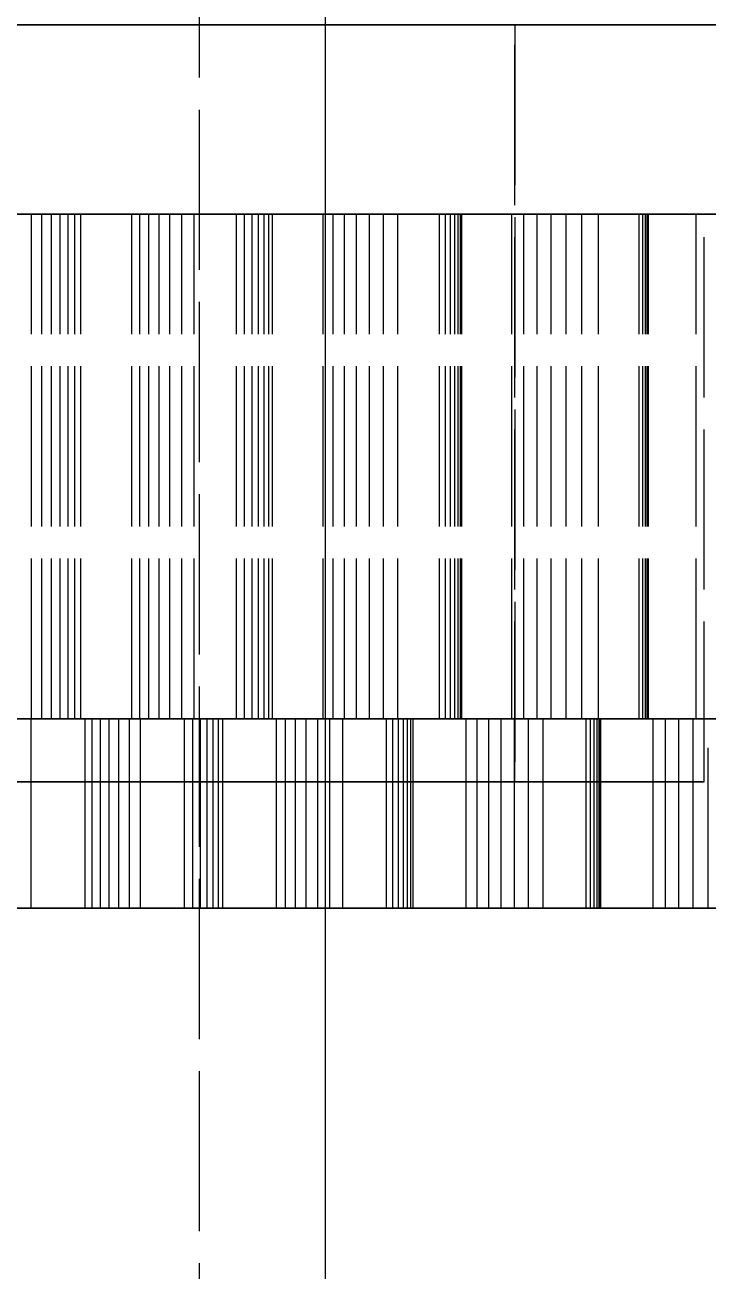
# Model space of a CAD drawing. Header units: millimetres. Extents: x -13 to 234, y -140 to 87.
# Drawn here: x 25.37 to 30.78, y 64.63 to 74.51 of the extents above; entities that cross this region are included whole.
import ezdxf

# ---------------------------------------------------------------- set-up
doc = ezdxf.new("R2010")
doc.units = ezdxf.units.MM
doc.linetypes.add('DASHED', pattern=[1.524, 1.27, -0.254])
doc.layers.add('HIDDEN', color=8, linetype='DASHED')
doc.layers.add('VISIBLE', color=7, linetype='CONTINUOUS')

msp = doc.modelspace()

# ---------------------------------------------------------------- linework, layer by layer
at = {"layer": 'HIDDEN'}
for points in [[(26.75, 23.8), (26.75, 80.51)], [(19.48214, 74.51), (20.08929, 74.51), (20.69643, 74.51), (21.30357, 74.51), (21.91071, 74.51), (22.51786, 74.51), (23.125, 74.51), (23.73214, 74.51), (24.33929, 74.51), (24.94643, 74.51), (25.55357, 74.51), (26.16071, 74.51), (26.76786, 74.51), (27.375, 74.51), (27.98214, 74.51), (28.58929, 74.51), (29.19643, 74.51), (29.80357, 74.51), (30.41071, 74.51), (31.01786, 74.51)], [(27.75, 74.51), (27.67063, 74.51), (27.59127, 74.51), (27.5119, 74.51), (27.43254, 74.51), (27.35317, 74.51), (27.27381, 74.51), (27.19444, 74.51), (27.11508, 74.51), (27.03571, 74.51), (26.95635, 74.51), (26.87698, 74.51), (26.79762, 74.51), (26.71825, 74.51), (26.63889, 74.51), (26.55952, 74.51), (26.48016, 74.51), (26.40079, 74.51), (26.32143, 74.51), (26.24206, 74.51), (26.1627, 74.51), (26.08333, 74.51), (26.00397, 74.51), (25.9246, 74.51), (25.84524, 74.51), (25.76587, 74.51), (25.68651, 74.51), (25.60714, 74.51), (25.52778, 74.51), (25.44841, 74.51), (25.36905, 74.51), (25.28968, 74.51)], [(25.28968, 74.51), (25.36905, 74.51), (25.44841, 74.51), (25.52778, 74.51), (25.60714, 74.51), (25.68651, 74.51), (25.76587, 74.51), (25.84524, 74.51), (25.9246, 74.51), (26.00397, 74.51), (26.08333, 74.51), (26.1627, 74.51), (26.24206, 74.51), (26.32143, 74.51), (26.40079, 74.51), (26.48016, 74.51), (26.55952, 74.51), (26.63889, 74.51), (26.71825, 74.51), (26.79762, 74.51), (26.87698, 74.51), (26.95635, 74.51), (27.03571, 74.51), (27.11508, 74.51), (27.19444, 74.51), (27.27381, 74.51), (27.35317, 74.51), (27.43254, 74.51), (27.5119, 74.51), (27.59127, 74.51), (27.67063, 74.51), (27.75, 74.51)], [(29.25, 74.51), (29.12302, 74.51), (28.99603, 74.51), (28.86905, 74.51), (28.74206, 74.51), (28.61508, 74.51), (28.4881, 74.51), (28.36111, 74.51), (28.23413, 74.51), (28.10714, 74.51), (27.98016, 74.51), (27.85317, 74.51), (27.72619, 74.51), (27.59921, 74.51), (27.47222, 74.51), (27.34524, 74.51), (27.21825, 74.51), (27.09127, 74.51), (26.96429, 74.51), (26.8373, 74.51), (26.71032, 74.51), (26.58333, 74.51), (26.45635, 74.51), (26.32937, 74.51), (26.20238, 74.51), (26.0754, 74.51), (25.94841, 74.51), (25.82143, 74.51), (25.69444, 74.51), (25.56746, 74.51), (25.44048, 74.51), (25.31349, 74.51)], [(25.31349, 74.51), (25.44048, 74.51), (25.56746, 74.51), (25.69444, 74.51), (25.82143, 74.51), (25.94841, 74.51), (26.0754, 74.51), (26.20238, 74.51), (26.32937, 74.51), (26.45635, 74.51), (26.58333, 74.51), (26.71032, 74.51), (26.8373, 74.51), (26.96429, 74.51), (27.09127, 74.51), (27.21825, 74.51), (27.34524, 74.51), (27.47222, 74.51), (27.59921, 74.51), (27.72619, 74.51), (27.85317, 74.51), (27.98016, 74.51), (28.10714, 74.51), (28.23413, 74.51), (28.36111, 74.51), (28.4881, 74.51), (28.61508, 74.51), (28.74206, 74.51), (28.86905, 74.51), (28.99603, 74.51), (29.12302, 74.51), (29.25, 74.51)], [(29.25, 74.51), (29.12302, 74.51), (28.99603, 74.51), (28.86905, 74.51), (28.74206, 74.51), (28.61508, 74.51), (28.4881, 74.51), (28.36111, 74.51), (28.23413, 74.51), (28.10714, 74.51), (27.98016, 74.51), (27.85317, 74.51), (27.72619, 74.51), (27.59921, 74.51), (27.47222, 74.51), (27.34524, 74.51), (27.21825, 74.51), (27.09127, 74.51), (26.96429, 74.51), (26.8373, 74.51), (26.71032, 74.51), (26.58333, 74.51), (26.45635, 74.51), (26.32937, 74.51), (26.20238, 74.51), (26.0754, 74.51), (25.94841, 74.51), (25.82143, 74.51), (25.69444, 74.51), (25.56746, 74.51), (25.44048, 74.51), (25.31349, 74.51)], [(25.31349, 74.51), (25.44048, 74.51), (25.56746, 74.51), (25.69444, 74.51), (25.82143, 74.51), (25.94841, 74.51), (26.0754, 74.51), (26.20238, 74.51), (26.32937, 74.51), (26.45635, 74.51), (26.58333, 74.51), (26.71032, 74.51), (26.8373, 74.51), (26.96429, 74.51), (27.09127, 74.51), (27.21825, 74.51), (27.34524, 74.51), (27.47222, 74.51), (27.59921, 74.51), (27.72619, 74.51), (27.85317, 74.51), (27.98016, 74.51), (28.10714, 74.51), (28.23413, 74.51), (28.36111, 74.51), (28.4881, 74.51), (28.61508, 74.51), (28.74206, 74.51), (28.86905, 74.51), (28.99603, 74.51), (29.12302, 74.51), (29.25, 74.51)], [(27.75, 67.51), (27.75, 74.51)], [(27.75, 68.51), (27.75, 74.51)], [(29.25, 74.51), (29.25, 68.51)], [(29.25, 68.51), (29.25, 74.51)], [(19.48214, 73.01), (20.08929, 73.01), (20.69643, 73.01), (21.30357, 73.01), (21.91071, 73.01), (22.51786, 73.01), (23.125, 73.01), (23.73214, 73.01), (24.33929, 73.01), (24.94643, 73.01), (25.55357, 73.01), (26.16071, 73.01), (26.76786, 73.01), (27.375, 73.01), (27.98214, 73.01), (28.58929, 73.01), (29.19643, 73.01), (29.80357, 73.01), (30.41071, 73.01), (31.01786, 73.01)], [(19.48214, 73.01), (20.08929, 73.01), (20.69643, 73.01), (21.30357, 73.01), (21.91071, 73.01), (22.51786, 73.01), (23.125, 73.01), (23.73214, 73.01), (24.33929, 73.01), (24.94643, 73.01), (25.55357, 73.01), (26.16071, 73.01), (26.76786, 73.01), (27.375, 73.01), (27.98214, 73.01), (28.58929, 73.01), (29.19643, 73.01), (29.80357, 73.01), (30.41071, 73.01), (31.01786, 73.01)], [(25.41799, 73.01), (25.08201, 73.01)], [(25.08201, 73.01), (25.41799, 73.01)], [(30.75, 73.01), (30.5754, 73.01), (30.40079, 73.01), (30.22619, 73.01), (30.05159, 73.01), (29.87698, 73.01), (29.70238, 73.01), (29.52778, 73.01), (29.35317, 73.01), (29.17857, 73.01), (29.00397, 73.01), (28.82937, 73.01), (28.65476, 73.01), (28.48016, 73.01), (28.30556, 73.01), (28.13095, 73.01), (27.95635, 73.01), (27.78175, 73.01), (27.60714, 73.01), (27.43254, 73.01), (27.25794, 73.01), (27.08333, 73.01), (26.90873, 73.01), (26.73413, 73.01), (26.55952, 73.01), (26.38492, 73.01), (26.21032, 73.01), (26.03571, 73.01), (25.86111, 73.01), (25.68651, 73.01), (25.5119, 73.01), (25.3373, 73.01)], [(25.3373, 73.01), (25.5119, 73.01), (25.68651, 73.01), (25.86111, 73.01), (26.03571, 73.01), (26.21032, 73.01), (26.38492, 73.01), (26.55952, 73.01), (26.73413, 73.01), (26.90873, 73.01), (27.08333, 73.01), (27.25794, 73.01), (27.43254, 73.01), (27.60714, 73.01), (27.78175, 73.01), (27.95635, 73.01), (28.13095, 73.01), (28.30556, 73.01), (28.48016, 73.01), (28.65476, 73.01), (28.82937, 73.01), (29.00397, 73.01), (29.17857, 73.01), (29.35317, 73.01), (29.52778, 73.01), (29.70238, 73.01), (29.87698, 73.01), (30.05159, 73.01), (30.22619, 73.01), (30.40079, 73.01), (30.5754, 73.01), (30.75, 73.01)], [(25.50049, 73.01), (25.41799, 73.01)], [(25.41799, 73.01), (25.50049, 73.01)], [(25.41799, 69.01), (25.41799, 73.01)], [(25.41799, 69.01), (25.41799, 73.01)], [(25.57661, 73.01), (25.50049, 73.01)], [(25.50049, 73.01), (25.57661, 73.01)], [(25.50049, 69.01), (25.50049, 73.01)], [(25.50049, 69.01), (25.50049, 73.01)], [(25.64605, 73.01), (25.57661, 73.01)], [(25.57661, 73.01), (25.64605, 73.01)], [(25.57661, 69.01), (25.57661, 73.01)], [(25.57661, 69.01), (25.57661, 73.01)], [(25.70845, 73.01), (25.64605, 73.01)], [(25.64605, 73.01), (25.70845, 73.01)], [(25.64605, 69.01), (25.64605, 73.01)], [(25.64605, 69.01), (25.64605, 73.01)], [(25.76328, 73.01), (25.70845, 73.01)], [(25.70845, 73.01), (25.76328, 73.01)], [(25.70845, 69.01), (25.70845, 73.01)], [(25.70845, 69.01), (25.70845, 73.01)], [(25.80983, 73.01), (25.76328, 73.01)], [(25.76328, 73.01), (25.80983, 73.01)], [(25.76328, 69.01), (25.76328, 73.01)], [(25.76328, 69.01), (25.76328, 73.01)], [(26.21411, 73.01), (25.80983, 73.01)], [(25.80983, 73.01), (26.21411, 73.01)], [(25.80983, 69.01), (25.80983, 73.01)], [(25.80983, 69.01), (25.80983, 73.01)], [(26.27791, 73.01), (26.21411, 73.01)], [(26.21411, 73.01), (26.27791, 73.01)], [(26.21411, 69.01), (26.21411, 73.01)], [(26.21411, 69.01), (26.21411, 73.01)], [(26.34996, 73.01), (26.27791, 73.01)], [(26.27791, 73.01), (26.34996, 73.01)], [(26.27791, 69.01), (26.27791, 73.01)], [(26.27791, 69.01), (26.27791, 73.01)], [(26.42954, 73.01), (26.34996, 73.01)], [(26.34996, 73.01), (26.42954, 73.01)], [(26.34996, 69.01), (26.34996, 73.01)], [(26.34996, 69.01), (26.34996, 73.01)], [(26.51613, 73.01), (26.42954, 73.01)], [(26.42954, 73.01), (26.51613, 73.01)], [(26.42954, 69.01), (26.42954, 73.01)], [(26.42954, 69.01), (26.42954, 73.01)], [(26.60934, 73.01), (26.51613, 73.01)], [(26.51613, 73.01), (26.60934, 73.01)], [(26.51613, 69.01), (26.51613, 73.01)], [(26.51613, 69.01), (26.51613, 73.01)], [(26.70888, 73.01), (26.60934, 73.01)], [(26.60934, 73.01), (26.70888, 73.01)], [(26.60934, 69.01), (26.60934, 73.01)], [(26.60934, 69.01), (26.60934, 73.01)], [(27.04343, 73.01), (26.70888, 73.01)], [(26.70888, 73.01), (27.04343, 73.01)], [(26.70888, 69.01), (26.70888, 73.01)], [(26.70888, 69.01), (26.70888, 73.01)], [(27.10819, 73.01), (27.04343, 73.01)], [(27.04343, 73.01), (27.10819, 73.01)], [(27.04343, 69.01), (27.04343, 73.01)], [(27.04343, 69.01), (27.04343, 73.01)], [(27.16656, 73.01), (27.10819, 73.01)], [(27.10819, 73.01), (27.16656, 73.01)], [(27.10819, 69.01), (27.10819, 73.01)], [(27.10819, 69.01), (27.10819, 73.01)], [(27.21827, 73.01), (27.16656, 73.01)], [(27.16656, 73.01), (27.21827, 73.01)], [(27.16656, 69.01), (27.16656, 73.01)], [(27.16656, 69.01), (27.16656, 73.01)], [(27.26294, 73.01), (27.21827, 73.01)], [(27.21827, 73.01), (27.26294, 73.01)], [(27.21827, 69.01), (27.21827, 73.01)], [(27.21827, 69.01), (27.21827, 73.01)], [(27.30009, 73.01), (27.26294, 73.01)], [(27.26294, 73.01), (27.30009, 73.01)], [(27.26294, 69.01), (27.26294, 73.01)], [(27.26294, 69.01), (27.26294, 73.01)], [(27.32899, 73.01), (27.30009, 73.01)], [(27.30009, 73.01), (27.32899, 73.01)], [(27.30009, 69.01), (27.30009, 73.01)], [(27.30009, 69.01), (27.30009, 73.01)], [(27.72982, 73.01), (27.32899, 73.01)], [(27.32899, 73.01), (27.72982, 73.01)], [(27.32899, 69.01), (27.32899, 73.01)], [(27.32899, 69.01), (27.32899, 73.01)], [(27.81033, 73.01), (27.72982, 73.01)], [(27.72982, 73.01), (27.81033, 73.01)], [(27.72982, 69.01), (27.72982, 73.01)], [(27.72982, 69.01), (27.72982, 73.01)], [(27.89899, 73.01), (27.81033, 73.01)], [(27.81033, 73.01), (27.89899, 73.01)], [(27.81033, 69.01), (27.81033, 73.01)], [(27.81033, 69.01), (27.81033, 73.01)], [(27.99507, 73.01), (27.89899, 73.01)], [(27.89899, 73.01), (27.99507, 73.01)], [(27.89899, 69.01), (27.89899, 73.01)], [(27.89899, 69.01), (27.89899, 73.01)], [(28.09806, 73.01), (27.99507, 73.01)], [(27.99507, 73.01), (28.09806, 73.01)], [(27.99507, 69.01), (27.99507, 73.01)], [(27.99507, 69.01), (27.99507, 73.01)], [(28.20757, 73.01), (28.09806, 73.01)], [(28.09806, 73.01), (28.20757, 73.01)], [(28.09806, 69.01), (28.09806, 73.01)], [(28.09806, 69.01), (28.09806, 73.01)], [(28.32331, 73.01), (28.20757, 73.01)], [(28.20757, 73.01), (28.32331, 73.01)], [(28.20757, 69.01), (28.20757, 73.01)], [(28.20757, 69.01), (28.20757, 73.01)], [(28.65357, 73.01), (28.32331, 73.01)], [(28.32331, 73.01), (28.65357, 73.01)], [(28.32331, 69.01), (28.32331, 73.01)], [(28.32331, 69.01), (28.32331, 73.01)], [(28.70003, 73.01), (28.65357, 73.01)], [(28.65357, 73.01), (28.70003, 73.01)], [(28.65357, 69.01), (28.65357, 73.01)], [(28.65357, 69.01), (28.65357, 73.01)], [(28.74016, 73.01), (28.70003, 73.01)], [(28.70003, 73.01), (28.74016, 73.01)], [(28.70003, 69.01), (28.70003, 73.01)], [(28.70003, 69.01), (28.70003, 73.01)], [(28.77369, 73.01), (28.74016, 73.01)], [(28.74016, 73.01), (28.77369, 73.01)], [(28.74016, 69.01), (28.74016, 73.01)], [(28.74016, 69.01), (28.74016, 73.01)], [(28.80027, 73.01), (28.77369, 73.01)], [(28.77369, 73.01), (28.80027, 73.01)], [(28.77369, 69.01), (28.77369, 73.01)], [(28.77369, 69.01), (28.77369, 73.01)], [(28.81941, 73.01), (28.80027, 73.01)], [(28.80027, 73.01), (28.81941, 73.01)], [(28.80027, 69.01), (28.80027, 73.01)], [(28.80027, 69.01), (28.80027, 73.01)], [(28.83042, 73.01), (28.81941, 73.01)], [(28.81941, 73.01), (28.83042, 73.01)], [(28.81941, 69.01), (28.81941, 73.01)], [(28.81941, 69.01), (28.81941, 73.01)], [(29.22438, 73.01), (28.83042, 73.01)], [(28.83042, 73.01), (29.22438, 73.01)], [(28.83042, 69.01), (28.83042, 73.01)], [(28.83042, 69.01), (28.83042, 73.01)], [(29.32091, 73.01), (29.22438, 73.01)], [(29.22438, 73.01), (29.32091, 73.01)], [(29.22438, 69.01), (29.22438, 73.01)], [(29.22438, 69.01), (29.22438, 73.01)], [(29.42541, 73.01), (29.32091, 73.01)], [(29.32091, 73.01), (29.42541, 73.01)], [(29.32091, 69.01), (29.32091, 73.01)], [(29.32091, 69.01), (29.32091, 73.01)], [(29.53718, 73.01), (29.42541, 73.01)], [(29.42541, 73.01), (29.53718, 73.01)], [(29.42541, 69.01), (29.42541, 73.01)], [(29.42541, 69.01), (29.42541, 73.01)], [(29.6557, 73.01), (29.53718, 73.01)], [(29.53718, 73.01), (29.6557, 73.01)], [(29.53718, 69.01), (29.53718, 73.01)], [(29.53718, 69.01), (29.53718, 73.01)], [(29.78058, 73.01), (29.6557, 73.01)], [(29.6557, 73.01), (29.78058, 73.01)], [(29.6557, 69.01), (29.6557, 73.01)], [(29.6557, 69.01), (29.6557, 73.01)], [(29.91151, 73.01), (29.78058, 73.01)], [(29.78058, 73.01), (29.91151, 73.01)], [(29.78058, 69.01), (29.78058, 73.01)], [(29.78058, 69.01), (29.78058, 73.01)], [(30.23467, 73.01), (29.91151, 73.01)], [(29.91151, 73.01), (30.23467, 73.01)], [(29.91151, 69.01), (29.91151, 73.01)], [(29.91151, 69.01), (29.91151, 73.01)], [(30.26244, 73.01), (30.23467, 73.01)], [(30.23467, 73.01), (30.26244, 73.01)], [(30.23467, 69.01), (30.23467, 73.01)], [(30.23467, 69.01), (30.23467, 73.01)], [(30.28398, 73.01), (30.26244, 73.01)], [(30.26244, 73.01), (30.28398, 73.01)], [(30.26244, 69.01), (30.26244, 73.01)], [(30.26244, 69.01), (30.26244, 73.01)], [(30.29905, 73.01), (30.28398, 73.01)], [(30.28398, 73.01), (30.29905, 73.01)], [(30.28398, 69.01), (30.28398, 73.01)], [(30.28398, 69.01), (30.28398, 73.01)], [(30.3073, 73.01), (30.29905, 73.01)], [(30.29905, 73.01), (30.3073, 73.01)], [(30.29905, 69.01), (30.29905, 73.01)], [(30.29905, 69.01), (30.29905, 73.01)], [(30.68503, 73.01), (30.3013, 73.01)], [(30.3013, 73.01), (30.30827, 73.01)], [(30.30827, 73.01), (30.3013, 73.01)], [(30.3013, 73.01), (30.68503, 73.01)], [(30.3013, 69.01), (30.3013, 73.01)], [(30.3013, 69.01), (30.3013, 73.01)], [(30.30827, 73.01), (30.3073, 73.01)], [(30.3073, 73.01), (30.30827, 73.01)], [(30.3073, 69.01), (30.3073, 73.01)], [(30.3073, 69.01), (30.3073, 73.01)], [(30.30827, 69.01), (30.30827, 73.01)], [(30.30827, 69.01), (30.30827, 73.01)], [(30.79675, 73.01), (30.68503, 73.01)], [(30.68503, 73.01), (30.79675, 73.01)], [(30.68503, 69.01), (30.68503, 73.01)], [(30.68503, 69.01), (30.68503, 73.01)], [(30.75, 68.51), (30.75, 73.01)], [(31.125, 69.01), (30.56548, 69.01), (30.00595, 69.01), (29.44643, 69.01), (28.8869, 69.01), (28.32738, 69.01), (27.76786, 69.01), (27.20833, 69.01), (26.64881, 69.01), (26.08929, 69.01), (25.52976, 69.01), (24.97024, 69.01), (24.41071, 69.01), (23.85119, 69.01), (23.29167, 69.01), (22.73214, 69.01), (22.17262, 69.01), (21.6131, 69.01), (21.05357, 69.01), (20.49405, 69.01), (19.93452, 69.01), (19.375, 69.01)], [(19.375, 69.01), (19.93452, 69.01), (20.49405, 69.01), (21.05357, 69.01), (21.6131, 69.01), (22.17262, 69.01), (22.73214, 69.01), (23.29167, 69.01), (23.85119, 69.01), (24.41071, 69.01), (24.97024, 69.01), (25.52976, 69.01), (26.08929, 69.01), (26.64881, 69.01), (27.20833, 69.01), (27.76786, 69.01), (28.32738, 69.01), (28.8869, 69.01), (29.44643, 69.01), (30.00595, 69.01), (30.56548, 69.01), (31.125, 69.01)], [(19.48214, 69.01), (20.08929, 69.01), (20.69643, 69.01), (21.30357, 69.01), (21.91071, 69.01), (22.51786, 69.01), (23.125, 69.01), (23.73214, 69.01), (24.33929, 69.01), (24.94643, 69.01), (25.55357, 69.01), (26.16071, 69.01), (26.76786, 69.01), (27.375, 69.01), (27.98214, 69.01), (28.58929, 69.01), (29.19643, 69.01), (29.80357, 69.01), (30.41071, 69.01), (31.01786, 69.01)], [(25.41799, 69.01), (25.08201, 69.01)], [(25.08201, 69.01), (25.41799, 69.01)], [(25.41608, 69.01), (25.39874, 69.01), (25.3814, 69.01), (25.36406, 69.01)], [(25.36707, 69.01), (25.41608, 69.01)], [(25.41608, 69.01), (25.84437, 69.01)], [(25.84437, 69.01), (25.41608, 69.01)], [(25.41608, 67.51), (25.41608, 69.01)], [(25.50049, 69.01), (25.41799, 69.01)], [(25.41799, 69.01), (25.50049, 69.01)], [(25.57661, 69.01), (25.50049, 69.01)], [(25.50049, 69.01), (25.57661, 69.01)], [(25.64605, 69.01), (25.57661, 69.01)], [(25.57661, 69.01), (25.64605, 69.01)], [(25.70845, 69.01), (25.64605, 69.01)], [(25.64605, 69.01), (25.70845, 69.01)], [(25.76328, 69.01), (25.70845, 69.01)], [(25.70845, 69.01), (25.76328, 69.01)], [(25.80983, 69.01), (25.76328, 69.01)], [(25.76328, 69.01), (25.80983, 69.01)], [(26.21411, 69.01), (25.80983, 69.01)], [(25.80983, 69.01), (26.21411, 69.01)], [(26.93498, 69.01), (26.91767, 69.01), (26.90036, 69.01), (26.88304, 69.01), (26.86573, 69.01), (26.84842, 69.01), (26.83111, 69.01), (26.8138, 69.01), (26.79649, 69.01), (26.77918, 69.01), (26.76187, 69.01), (26.74455, 69.01), (26.72724, 69.01), (26.70993, 69.01), (26.69262, 69.01), (26.67531, 69.01), (26.658, 69.01), (26.64069, 69.01), (26.62338, 69.01), (26.60606, 69.01), (26.58875, 69.01), (26.57144, 69.01), (26.55413, 69.01), (26.53682, 69.01), (26.51951, 69.01), (26.5022, 69.01), (26.48489, 69.01), (26.46757, 69.01), (26.45026, 69.01), (26.43295, 69.01), (26.41564, 69.01), (26.39833, 69.01), (26.38102, 69.01), (26.36371, 69.01), (26.3464, 69.01), (26.32908, 69.01), (26.31177, 69.01), (26.29446, 69.01), (26.27715, 69.01), (26.25984, 69.01), (26.24253, 69.01), (26.22522, 69.01), (26.20791, 69.01), (26.19059, 69.01), (26.17328, 69.01), (26.15597, 69.01), (26.13866, 69.01), (26.12135, 69.01), (26.10404, 69.01), (26.08673, 69.01), (26.06942, 69.01), (26.0521, 69.01), (26.03479, 69.01), (26.01748, 69.01), (26.00017, 69.01), (25.98286, 69.01), (25.96555, 69.01), (25.94824, 69.01), (25.93093, 69.01), (25.91362, 69.01), (25.8963, 69.01), (25.87899, 69.01), (25.86168, 69.01), (25.84437, 69.01)], [(25.84437, 69.01), (25.90081, 69.01)], [(25.84437, 67.51), (25.84437, 69.01)], [(25.90081, 69.01), (25.96464, 69.01)], [(25.90081, 67.51), (25.90081, 69.01)], [(25.96464, 69.01), (26.03522, 69.01)], [(25.96464, 67.51), (25.96464, 69.01)], [(26.03522, 69.01), (26.11211, 69.01)], [(26.03522, 67.51), (26.03522, 69.01)], [(26.11211, 69.01), (26.19496, 69.01)], [(26.11211, 67.51), (26.11211, 69.01)], [(26.19496, 69.01), (26.2835, 69.01)], [(26.19496, 67.51), (26.19496, 69.01)], [(26.27791, 69.01), (26.21411, 69.01)], [(26.21411, 69.01), (26.27791, 69.01)], [(26.34996, 69.01), (26.27791, 69.01)], [(26.27791, 69.01), (26.34996, 69.01)], [(26.2835, 69.01), (26.63082, 69.01)], [(26.2835, 67.51), (26.2835, 69.01)], [(26.42954, 69.01), (26.34996, 69.01)], [(26.34996, 69.01), (26.42954, 69.01)], [(26.51613, 69.01), (26.42954, 69.01)], [(26.42954, 69.01), (26.51613, 69.01)], [(26.60934, 69.01), (26.51613, 69.01)], [(26.51613, 69.01), (26.60934, 69.01)], [(26.70888, 69.01), (26.60934, 69.01)], [(26.60934, 69.01), (26.70888, 69.01)], [(26.63082, 69.01), (26.69691, 69.01)], [(26.63082, 67.51), (26.63082, 69.01)], [(26.69691, 69.01), (26.75728, 69.01)], [(26.69691, 67.51), (26.69691, 69.01)], [(27.04343, 69.01), (26.70888, 69.01)], [(26.70888, 69.01), (27.04343, 69.01)], [(26.75728, 69.01), (26.81166, 69.01)], [(26.75728, 67.51), (26.75728, 69.01)], [(26.81166, 69.01), (26.85974, 69.01)], [(26.81166, 67.51), (26.81166, 69.01)], [(26.85974, 69.01), (26.90105, 69.01)], [(26.85974, 67.51), (26.85974, 69.01)], [(26.90105, 69.01), (26.93498, 69.01)], [(26.90105, 67.51), (26.90105, 69.01)], [(26.93498, 69.01), (27.36124, 69.01)], [(27.36124, 69.01), (26.93498, 69.01)], [(26.93498, 67.51), (26.93498, 69.01)], [(27.10819, 69.01), (27.04343, 69.01)], [(27.04343, 69.01), (27.10819, 69.01)], [(27.16656, 69.01), (27.10819, 69.01)], [(27.10819, 69.01), (27.16656, 69.01)], [(27.21827, 69.01), (27.16656, 69.01)], [(27.16656, 69.01), (27.21827, 69.01)], [(27.26294, 69.01), (27.21827, 69.01)], [(27.21827, 69.01), (27.26294, 69.01)], [(27.30009, 69.01), (27.26294, 69.01)], [(27.26294, 69.01), (27.30009, 69.01)], [(27.32899, 69.01), (27.30009, 69.01)], [(27.30009, 69.01), (27.32899, 69.01)], [(27.72982, 69.01), (27.32899, 69.01)], [(27.32899, 69.01), (27.72982, 69.01)], [(28.44323, 69.01), (28.42605, 69.01), (28.40888, 69.01), (28.3917, 69.01), (28.37453, 69.01), (28.35736, 69.01), (28.34018, 69.01), (28.32301, 69.01), (28.30583, 69.01), (28.28866, 69.01), (28.27148, 69.01), (28.25431, 69.01), (28.23713, 69.01), (28.21996, 69.01), (28.20279, 69.01), (28.18561, 69.01), (28.16844, 69.01), (28.15126, 69.01), (28.13409, 69.01), (28.11691, 69.01), (28.09974, 69.01), (28.08257, 69.01), (28.06539, 69.01), (28.04822, 69.01), (28.03104, 69.01), (28.01387, 69.01), (27.99669, 69.01), (27.97952, 69.01), (27.96234, 69.01), (27.94517, 69.01), (27.928, 69.01), (27.91082, 69.01), (27.89365, 69.01), (27.87647, 69.01), (27.8593, 69.01), (27.84212, 69.01), (27.82495, 69.01), (27.80778, 69.01), (27.7906, 69.01), (27.77343, 69.01), (27.75625, 69.01), (27.73908, 69.01), (27.7219, 69.01), (27.70473, 69.01), (27.68755, 69.01), (27.67038, 69.01), (27.65321, 69.01), (27.63603, 69.01), (27.61886, 69.01), (27.60168, 69.01), (27.58451, 69.01), (27.56733, 69.01), (27.55016, 69.01), (27.53299, 69.01), (27.51581, 69.01), (27.49864, 69.01), (27.48146, 69.01), (27.46429, 69.01), (27.44711, 69.01), (27.42994, 69.01), (27.41276, 69.01), (27.39559, 69.01), (27.37842, 69.01), (27.36124, 69.01)], [(27.36124, 69.01), (27.43226, 69.01)], [(27.36124, 67.51), (27.36124, 69.01)], [(27.43226, 69.01), (27.51062, 69.01)], [(27.43226, 67.51), (27.43226, 69.01)], [(27.51062, 69.01), (27.59567, 69.01)], [(27.51062, 67.51), (27.51062, 69.01)], [(27.59567, 69.01), (27.68697, 69.01)], [(27.59567, 67.51), (27.59567, 69.01)], [(27.68697, 69.01), (27.78417, 69.01)], [(27.68697, 67.51), (27.68697, 69.01)], [(27.81033, 69.01), (27.72982, 69.01)], [(27.72982, 69.01), (27.81033, 69.01)], [(27.78417, 69.01), (27.887, 69.01)], [(27.78417, 67.51), (27.78417, 69.01)], [(27.89899, 69.01), (27.81033, 69.01)], [(27.81033, 69.01), (27.89899, 69.01)], [(27.887, 69.01), (28.23158, 69.01)], [(27.887, 67.51), (27.887, 69.01)], [(27.99507, 69.01), (27.89899, 69.01)], [(27.89899, 69.01), (27.99507, 69.01)], [(28.09806, 69.01), (27.99507, 69.01)], [(27.99507, 69.01), (28.09806, 69.01)], [(28.20757, 69.01), (28.09806, 69.01)], [(28.09806, 69.01), (28.20757, 69.01)], [(28.32331, 69.01), (28.20757, 69.01)], [(28.20757, 69.01), (28.32331, 69.01)], [(28.23158, 69.01), (28.28215, 69.01)], [(28.23158, 67.51), (28.23158, 69.01)], [(28.28215, 69.01), (28.32704, 69.01)], [(28.28215, 67.51), (28.28215, 69.01)], [(28.65357, 69.01), (28.32331, 69.01)], [(28.32331, 69.01), (28.65357, 69.01)], [(28.32704, 69.01), (28.36597, 69.01)], [(28.32704, 67.51), (28.32704, 69.01)], [(28.36597, 69.01), (28.39864, 69.01)], [(28.36597, 67.51), (28.36597, 69.01)], [(28.39864, 69.01), (28.42459, 69.01)], [(28.39864, 67.51), (28.39864, 69.01)], [(28.42459, 69.01), (28.44323, 69.01)], [(28.42459, 67.51), (28.42459, 69.01)], [(28.44323, 69.01), (28.86477, 69.01)], [(28.86477, 69.01), (28.44323, 69.01)], [(28.44323, 67.51), (28.44323, 69.01)], [(28.70003, 69.01), (28.65357, 69.01)], [(28.65357, 69.01), (28.70003, 69.01)], [(28.74016, 69.01), (28.70003, 69.01)], [(28.70003, 69.01), (28.74016, 69.01)], [(28.77369, 69.01), (28.74016, 69.01)], [(28.74016, 69.01), (28.77369, 69.01)], [(28.80027, 69.01), (28.77369, 69.01)], [(28.77369, 69.01), (28.80027, 69.01)], [(28.81941, 69.01), (28.80027, 69.01)], [(28.80027, 69.01), (28.81941, 69.01)], [(28.83042, 69.01), (28.81941, 69.01)], [(28.81941, 69.01), (28.83042, 69.01)], [(29.22438, 69.01), (28.83042, 69.01)], [(28.83042, 69.01), (29.22438, 69.01)], [(29.93129, 69.01), (29.91436, 69.01), (29.89743, 69.01), (29.8805, 69.01), (29.86357, 69.01), (29.84664, 69.01), (29.82971, 69.01), (29.81279, 69.01), (29.79586, 69.01), (29.77893, 69.01), (29.762, 69.01), (29.74507, 69.01), (29.72814, 69.01), (29.71121, 69.01), (29.69428, 69.01), (29.67735, 69.01), (29.66042, 69.01), (29.6435, 69.01), (29.62657, 69.01), (29.60964, 69.01), (29.59271, 69.01), (29.57578, 69.01), (29.55885, 69.01), (29.54192, 69.01), (29.52499, 69.01), (29.50806, 69.01), (29.49114, 69.01), (29.47421, 69.01), (29.45728, 69.01), (29.44035, 69.01), (29.42342, 69.01), (29.40649, 69.01), (29.38956, 69.01), (29.37263, 69.01), (29.3557, 69.01), (29.33878, 69.01), (29.32185, 69.01), (29.30492, 69.01), (29.28799, 69.01), (29.27106, 69.01), (29.25413, 69.01), (29.2372, 69.01), (29.22027, 69.01), (29.20334, 69.01), (29.18641, 69.01), (29.16949, 69.01), (29.15256, 69.01), (29.13563, 69.01), (29.1187, 69.01), (29.10177, 69.01), (29.08484, 69.01), (29.06791, 69.01), (29.05098, 69.01), (29.03405, 69.01), (29.01713, 69.01), (29.0002, 69.01), (28.98327, 69.01), (28.96634, 69.01), (28.94941, 69.01), (28.93248, 69.01), (28.91555, 69.01), (28.89862, 69.01), (28.88169, 69.01), (28.86477, 69.01)], [(28.86477, 69.01), (28.94992, 69.01)], [(28.86477, 67.51), (28.86477, 69.01)], [(28.94992, 69.01), (29.0423, 69.01)], [(28.94992, 67.51), (28.94992, 69.01)], [(29.0423, 69.01), (29.14129, 69.01)], [(29.0423, 67.51), (29.0423, 69.01)], [(29.14129, 69.01), (29.24642, 69.01)], [(29.14129, 67.51), (29.14129, 69.01)], [(29.32091, 69.01), (29.22438, 69.01)], [(29.22438, 69.01), (29.32091, 69.01)], [(29.24642, 69.01), (29.35736, 69.01)], [(29.24642, 67.51), (29.24642, 69.01)], [(29.42541, 69.01), (29.32091, 69.01)], [(29.32091, 69.01), (29.42541, 69.01)], [(29.35736, 69.01), (29.47383, 69.01)], [(29.35736, 67.51), (29.35736, 69.01)], [(29.53718, 69.01), (29.42541, 69.01)], [(29.42541, 69.01), (29.53718, 69.01)], [(29.47383, 69.01), (29.81349, 69.01)], [(29.47383, 67.51), (29.47383, 69.01)], [(29.6557, 69.01), (29.53718, 69.01)], [(29.53718, 69.01), (29.6557, 69.01)], [(29.78058, 69.01), (29.6557, 69.01)], [(29.6557, 69.01), (29.78058, 69.01)], [(29.91151, 69.01), (29.78058, 69.01)], [(29.78058, 69.01), (29.91151, 69.01)], [(29.81349, 69.01), (29.84823, 69.01)], [(29.81349, 67.51), (29.81349, 69.01)], [(29.84823, 69.01), (29.87734, 69.01)], [(29.84823, 67.51), (29.84823, 69.01)], [(29.87734, 69.01), (29.90058, 69.01)], [(29.87734, 67.51), (29.87734, 69.01)], [(29.90058, 69.01), (29.91763, 69.01)], [(29.90058, 67.51), (29.90058, 69.01)], [(30.23467, 69.01), (29.91151, 69.01)], [(29.91151, 69.01), (30.23467, 69.01)], [(29.91763, 69.01), (29.92807, 69.01)], [(29.91763, 67.51), (29.91763, 69.01)], [(29.92807, 69.01), (29.93129, 69.01)], [(29.92807, 67.51), (29.92807, 69.01)], [(29.93129, 69.01), (30.34544, 69.01)], [(30.34544, 69.01), (29.93129, 69.01)], [(29.93129, 67.51), (29.93129, 69.01)], [(30.26244, 69.01), (30.23467, 69.01)], [(30.23467, 69.01), (30.26244, 69.01)], [(30.28398, 69.01), (30.26244, 69.01)], [(30.26244, 69.01), (30.28398, 69.01)], [(30.29905, 69.01), (30.28398, 69.01)], [(30.28398, 69.01), (30.29905, 69.01)], [(30.3073, 69.01), (30.29905, 69.01)], [(30.29905, 69.01), (30.3073, 69.01)], [(30.68503, 69.01), (30.3013, 69.01)], [(30.3013, 69.01), (30.30827, 69.01)], [(30.30827, 69.01), (30.3013, 69.01)], [(30.3013, 69.01), (30.68503, 69.01)], [(30.30827, 69.01), (30.3073, 69.01)], [(30.3073, 69.01), (30.30827, 69.01)], [(30.78359, 69.01), (30.76674, 69.01), (30.74989, 69.01), (30.73303, 69.01), (30.71618, 69.01), (30.69933, 69.01), (30.68248, 69.01), (30.66563, 69.01), (30.64877, 69.01), (30.63192, 69.01), (30.61507, 69.01), (30.59822, 69.01), (30.58136, 69.01), (30.56451, 69.01), (30.54766, 69.01), (30.53081, 69.01), (30.51396, 69.01), (30.4971, 69.01), (30.48025, 69.01), (30.4634, 69.01), (30.44655, 69.01), (30.4297, 69.01), (30.41284, 69.01), (30.39599, 69.01), (30.37914, 69.01), (30.36229, 69.01), (30.34544, 69.01)], [(30.34544, 69.01), (30.44418, 69.01)], [(30.34544, 67.51), (30.34544, 69.01)], [(30.44418, 69.01), (30.55001, 69.01)], [(30.44418, 67.51), (30.44418, 69.01)], [(30.55001, 69.01), (30.66231, 69.01)], [(30.55001, 67.51), (30.55001, 69.01)], [(30.66231, 69.01), (30.78061, 69.01)], [(30.66231, 67.51), (30.66231, 69.01)], [(30.79675, 69.01), (30.68503, 69.01)], [(30.68503, 69.01), (30.79675, 69.01)], [(30.78061, 69.01), (30.90459, 69.01)], [(30.78061, 67.51), (30.78061, 69.01)], [(27.75, 68.51), (27.67063, 68.51), (27.59127, 68.51), (27.5119, 68.51), (27.43254, 68.51), (27.35317, 68.51), (27.27381, 68.51), (27.19444, 68.51), (27.11508, 68.51), (27.03571, 68.51), (26.95635, 68.51), (26.87698, 68.51), (26.79762, 68.51), (26.71825, 68.51), (26.63889, 68.51), (26.55952, 68.51), (26.48016, 68.51), (26.40079, 68.51), (26.32143, 68.51), (26.24206, 68.51), (26.1627, 68.51), (26.08333, 68.51), (26.00397, 68.51), (25.9246, 68.51), (25.84524, 68.51), (25.76587, 68.51), (25.68651, 68.51), (25.60714, 68.51), (25.52778, 68.51), (25.44841, 68.51), (25.36905, 68.51), (25.28968, 68.51)], [(25.28968, 68.51), (25.36905, 68.51), (25.44841, 68.51), (25.52778, 68.51), (25.60714, 68.51), (25.68651, 68.51), (25.76587, 68.51), (25.84524, 68.51), (25.9246, 68.51), (26.00397, 68.51), (26.08333, 68.51), (26.1627, 68.51), (26.24206, 68.51), (26.32143, 68.51), (26.40079, 68.51), (26.48016, 68.51), (26.55952, 68.51), (26.63889, 68.51), (26.71825, 68.51), (26.79762, 68.51), (26.87698, 68.51), (26.95635, 68.51), (27.03571, 68.51), (27.11508, 68.51), (27.19444, 68.51), (27.27381, 68.51), (27.35317, 68.51), (27.43254, 68.51), (27.5119, 68.51), (27.59127, 68.51), (27.67063, 68.51), (27.75, 68.51)], [(29.25, 68.51), (29.12302, 68.51), (28.99603, 68.51), (28.86905, 68.51), (28.74206, 68.51), (28.61508, 68.51), (28.4881, 68.51), (28.36111, 68.51), (28.23413, 68.51), (28.10714, 68.51), (27.98016, 68.51), (27.85317, 68.51), (27.72619, 68.51), (27.59921, 68.51), (27.47222, 68.51), (27.34524, 68.51), (27.21825, 68.51), (27.09127, 68.51), (26.96429, 68.51), (26.8373, 68.51), (26.71032, 68.51), (26.58333, 68.51), (26.45635, 68.51), (26.32937, 68.51), (26.20238, 68.51), (26.0754, 68.51), (25.94841, 68.51), (25.82143, 68.51), (25.69444, 68.51), (25.56746, 68.51), (25.44048, 68.51), (25.31349, 68.51)], [(25.31349, 68.51), (25.44048, 68.51), (25.56746, 68.51), (25.69444, 68.51), (25.82143, 68.51), (25.94841, 68.51), (26.0754, 68.51), (26.20238, 68.51), (26.32937, 68.51), (26.45635, 68.51), (26.58333, 68.51), (26.71032, 68.51), (26.8373, 68.51), (26.96429, 68.51), (27.09127, 68.51), (27.21825, 68.51), (27.34524, 68.51), (27.47222, 68.51), (27.59921, 68.51), (27.72619, 68.51), (27.85317, 68.51), (27.98016, 68.51), (28.10714, 68.51), (28.23413, 68.51), (28.36111, 68.51), (28.4881, 68.51), (28.61508, 68.51), (28.74206, 68.51), (28.86905, 68.51), (28.99603, 68.51), (29.12302, 68.51), (29.25, 68.51)], [(29.25, 68.51), (29.12302, 68.51), (28.99603, 68.51), (28.86905, 68.51), (28.74206, 68.51), (28.61508, 68.51), (28.4881, 68.51), (28.36111, 68.51), (28.23413, 68.51), (28.10714, 68.51), (27.98016, 68.51), (27.85317, 68.51), (27.72619, 68.51), (27.59921, 68.51), (27.47222, 68.51), (27.34524, 68.51), (27.21825, 68.51), (27.09127, 68.51), (26.96429, 68.51), (26.8373, 68.51), (26.71032, 68.51), (26.58333, 68.51), (26.45635, 68.51), (26.32937, 68.51), (26.20238, 68.51), (26.0754, 68.51), (25.94841, 68.51), (25.82143, 68.51), (25.69444, 68.51), (25.56746, 68.51), (25.44048, 68.51), (25.31349, 68.51)], [(25.31349, 68.51), (25.44048, 68.51), (25.56746, 68.51), (25.69444, 68.51), (25.82143, 68.51), (25.94841, 68.51), (26.0754, 68.51), (26.20238, 68.51), (26.32937, 68.51), (26.45635, 68.51), (26.58333, 68.51), (26.71032, 68.51), (26.8373, 68.51), (26.96429, 68.51), (27.09127, 68.51), (27.21825, 68.51), (27.34524, 68.51), (27.47222, 68.51), (27.59921, 68.51), (27.72619, 68.51), (27.85317, 68.51), (27.98016, 68.51), (28.10714, 68.51), (28.23413, 68.51), (28.36111, 68.51), (28.4881, 68.51), (28.61508, 68.51), (28.74206, 68.51), (28.86905, 68.51), (28.99603, 68.51), (29.12302, 68.51), (29.25, 68.51)], [(30.75, 68.51), (30.5754, 68.51), (30.40079, 68.51), (30.22619, 68.51), (30.05159, 68.51), (29.87698, 68.51), (29.70238, 68.51), (29.52778, 68.51), (29.35317, 68.51), (29.17857, 68.51), (29.00397, 68.51), (28.82937, 68.51), (28.65476, 68.51), (28.48016, 68.51), (28.30556, 68.51), (28.13095, 68.51), (27.95635, 68.51), (27.78175, 68.51), (27.60714, 68.51), (27.43254, 68.51), (27.25794, 68.51), (27.08333, 68.51), (26.90873, 68.51), (26.73413, 68.51), (26.55952, 68.51), (26.38492, 68.51), (26.21032, 68.51), (26.03571, 68.51), (25.86111, 68.51), (25.68651, 68.51), (25.5119, 68.51), (25.3373, 68.51)], [(25.3373, 68.51), (25.5119, 68.51), (25.68651, 68.51), (25.86111, 68.51), (26.03571, 68.51), (26.21032, 68.51), (26.38492, 68.51), (26.55952, 68.51), (26.73413, 68.51), (26.90873, 68.51), (27.08333, 68.51), (27.25794, 68.51), (27.43254, 68.51), (27.60714, 68.51), (27.78175, 68.51), (27.95635, 68.51), (28.13095, 68.51), (28.30556, 68.51), (28.48016, 68.51), (28.65476, 68.51), (28.82937, 68.51), (29.00397, 68.51), (29.17857, 68.51), (29.35317, 68.51), (29.52778, 68.51), (29.70238, 68.51), (29.87698, 68.51), (30.05159, 68.51), (30.22619, 68.51), (30.40079, 68.51), (30.5754, 68.51), (30.75, 68.51)], [(31.125, 67.51), (30.56548, 67.51), (30.00595, 67.51), (29.44643, 67.51), (28.8869, 67.51), (28.32738, 67.51), (27.76786, 67.51), (27.20833, 67.51), (26.64881, 67.51), (26.08929, 67.51), (25.52976, 67.51), (24.97024, 67.51), (24.41071, 67.51), (23.85119, 67.51), (23.29167, 67.51), (22.73214, 67.51), (22.17262, 67.51), (21.6131, 67.51), (21.05357, 67.51), (20.49405, 67.51), (19.93452, 67.51), (19.375, 67.51)], [(19.375, 67.51), (19.93452, 67.51), (20.49405, 67.51), (21.05357, 67.51), (21.6131, 67.51), (22.17262, 67.51), (22.73214, 67.51), (23.29167, 67.51), (23.85119, 67.51), (24.41071, 67.51), (24.97024, 67.51), (25.52976, 67.51), (26.08929, 67.51), (26.64881, 67.51), (27.20833, 67.51), (27.76786, 67.51), (28.32738, 67.51), (28.8869, 67.51), (29.44643, 67.51), (30.00595, 67.51), (30.56548, 67.51), (31.125, 67.51)], [(25.36707, 67.51), (25.41608, 67.51)], [(25.41608, 67.51), (25.84437, 67.51)], [(25.84437, 67.51), (25.90081, 67.51)], [(25.90081, 67.51), (25.96464, 67.51)], [(25.96464, 67.51), (26.03522, 67.51)], [(26.03522, 67.51), (26.11211, 67.51)], [(26.11211, 67.51), (26.19496, 67.51)], [(26.19496, 67.51), (26.2835, 67.51)], [(26.2835, 67.51), (26.63082, 67.51)], [(26.63082, 67.51), (26.69691, 67.51)], [(26.69691, 67.51), (26.75728, 67.51)], [(26.75728, 67.51), (26.81166, 67.51)], [(26.81166, 67.51), (26.85974, 67.51)], [(26.85974, 67.51), (26.90105, 67.51)], [(26.90105, 67.51), (26.93498, 67.51)], [(26.93498, 67.51), (27.36124, 67.51)], [(27.36124, 67.51), (27.43226, 67.51)], [(27.43226, 67.51), (27.51062, 67.51)], [(27.51062, 67.51), (27.59567, 67.51)], [(27.59567, 67.51), (27.68697, 67.51)], [(27.68697, 67.51), (27.78417, 67.51)], [(27.78417, 67.51), (27.887, 67.51)], [(27.887, 67.51), (28.23158, 67.51)], [(28.23158, 67.51), (28.28215, 67.51)], [(28.28215, 67.51), (28.32704, 67.51)], [(28.32704, 67.51), (28.36597, 67.51)], [(28.36597, 67.51), (28.39864, 67.51)], [(28.39864, 67.51), (28.42459, 67.51)], [(28.42459, 67.51), (28.44323, 67.51)], [(28.44323, 67.51), (28.86477, 67.51)], [(28.86477, 67.51), (28.94992, 67.51)], [(28.94992, 67.51), (29.0423, 67.51)], [(29.0423, 67.51), (29.14129, 67.51)], [(29.14129, 67.51), (29.24642, 67.51)], [(29.24642, 67.51), (29.35736, 67.51)], [(29.35736, 67.51), (29.47383, 67.51)], [(29.47383, 67.51), (29.81349, 67.51)], [(29.81349, 67.51), (29.84823, 67.51)], [(29.84823, 67.51), (29.87734, 67.51)], [(29.87734, 67.51), (29.90058, 67.51)], [(29.90058, 67.51), (29.91763, 67.51)], [(29.91763, 67.51), (29.92807, 67.51)], [(29.92807, 67.51), (29.93129, 67.51)], [(29.93129, 67.51), (30.34544, 67.51)], [(30.34544, 67.51), (30.44418, 67.51)], [(30.44418, 67.51), (30.55001, 67.51)], [(30.55001, 67.51), (30.66231, 67.51)], [(30.66231, 67.51), (30.78061, 67.51)], [(30.78061, 67.51), (30.90459, 67.51)]]:
    msp.add_lwpolyline(points, dxfattribs=at)
at = {"layer": 'VISIBLE'}
for points in [[(27.75, 74.51), (27.75, 74.81)], [(31.01786, 74.51), (30.41071, 74.51), (29.80357, 74.51), (29.19643, 74.51), (28.58929, 74.51), (27.98214, 74.51), (27.375, 74.51), (26.76786, 74.51), (26.16071, 74.51), (25.55357, 74.51), (24.94643, 74.51), (24.33929, 74.51), (23.73214, 74.51), (23.125, 74.51), (22.51786, 74.51), (21.91071, 74.51), (21.30357, 74.51), (20.69643, 74.51), (20.08929, 74.51), (19.48214, 74.51)], [(31.01786, 73.01), (30.41071, 73.01), (29.80357, 73.01), (29.19643, 73.01), (28.58929, 73.01), (27.98214, 73.01), (27.375, 73.01), (26.76786, 73.01), (26.16071, 73.01), (25.55357, 73.01), (24.94643, 73.01), (24.33929, 73.01), (23.73214, 73.01), (23.125, 73.01), (22.51786, 73.01), (21.91071, 73.01), (21.30357, 73.01), (20.69643, 73.01), (20.08929, 73.01), (19.48214, 73.01)], [(31.01786, 73.01), (30.41071, 73.01), (29.80357, 73.01), (29.19643, 73.01), (28.58929, 73.01), (27.98214, 73.01), (27.375, 73.01), (26.76786, 73.01), (26.16071, 73.01), (25.55357, 73.01), (24.94643, 73.01), (24.33929, 73.01), (23.73214, 73.01), (23.125, 73.01), (22.51786, 73.01), (21.91071, 73.01), (21.30357, 73.01), (20.69643, 73.01), (20.08929, 73.01), (19.48214, 73.01)], [(25.41608, 69.01), (25.36707, 69.01)], [(25.84437, 69.01), (25.83757, 69.01), (25.83077, 69.01), (25.82398, 69.01), (25.81718, 69.01), (25.81038, 69.01), (25.80358, 69.01), (25.79678, 69.01), (25.78998, 69.01), (25.78319, 69.01), (25.77639, 69.01), (25.76959, 69.01), (25.76279, 69.01), (25.75599, 69.01), (25.74919, 69.01), (25.7424, 69.01), (25.7356, 69.01), (25.7288, 69.01), (25.722, 69.01), (25.7152, 69.01), (25.7084, 69.01), (25.70161, 69.01), (25.69481, 69.01), (25.68801, 69.01), (25.68121, 69.01), (25.67441, 69.01), (25.66761, 69.01), (25.66082, 69.01), (25.65402, 69.01), (25.64722, 69.01), (25.64042, 69.01), (25.63362, 69.01), (25.62682, 69.01), (25.62003, 69.01), (25.61323, 69.01), (25.60643, 69.01), (25.59963, 69.01), (25.59283, 69.01), (25.58603, 69.01), (25.57924, 69.01), (25.57244, 69.01), (25.56564, 69.01), (25.55884, 69.01), (25.55204, 69.01), (25.54524, 69.01), (25.53845, 69.01), (25.53165, 69.01), (25.52485, 69.01), (25.51805, 69.01), (25.51125, 69.01), (25.50445, 69.01), (25.49766, 69.01), (25.49086, 69.01), (25.48406, 69.01), (25.47726, 69.01), (25.47046, 69.01), (25.46366, 69.01), (25.45687, 69.01), (25.45007, 69.01), (25.44327, 69.01), (25.43647, 69.01), (25.42967, 69.01), (25.42287, 69.01), (25.41608, 69.01)], [(25.41608, 67.51), (25.41608, 69.01)], [(25.90081, 69.01), (25.84437, 69.01)], [(25.84437, 67.51), (25.84437, 69.01)], [(25.96464, 69.01), (25.90081, 69.01)], [(25.90081, 67.51), (25.90081, 69.01)], [(26.03522, 69.01), (25.96464, 69.01)], [(25.96464, 67.51), (25.96464, 69.01)], [(26.11211, 69.01), (26.03522, 69.01)], [(26.03522, 67.51), (26.03522, 69.01)], [(26.19496, 69.01), (26.11211, 69.01)], [(26.11211, 67.51), (26.11211, 69.01)], [(26.2835, 69.01), (26.19496, 69.01)], [(26.19496, 67.51), (26.19496, 69.01)], [(26.63082, 69.01), (26.2835, 69.01)], [(26.2835, 67.51), (26.2835, 69.01)], [(26.69691, 69.01), (26.63082, 69.01)], [(26.63082, 67.51), (26.63082, 69.01)], [(26.75728, 69.01), (26.69691, 69.01)], [(26.69691, 67.51), (26.69691, 69.01)], [(26.81166, 69.01), (26.75728, 69.01)], [(26.75728, 67.51), (26.75728, 69.01)], [(26.85974, 69.01), (26.81166, 69.01)], [(26.81166, 67.51), (26.81166, 69.01)], [(26.90105, 69.01), (26.85974, 69.01)], [(26.85974, 67.51), (26.85974, 69.01)], [(26.93498, 69.01), (26.90105, 69.01)], [(26.90105, 67.51), (26.90105, 69.01)], [(27.36124, 69.01), (27.35448, 69.01), (27.34771, 69.01), (27.34094, 69.01), (27.33418, 69.01), (27.32741, 69.01), (27.32065, 69.01), (27.31388, 69.01), (27.30711, 69.01), (27.30035, 69.01), (27.29358, 69.01), (27.28681, 69.01), (27.28005, 69.01), (27.27328, 69.01), (27.26652, 69.01), (27.25975, 69.01), (27.25298, 69.01), (27.24622, 69.01), (27.23945, 69.01), (27.23269, 69.01), (27.22592, 69.01), (27.21915, 69.01), (27.21239, 69.01), (27.20562, 69.01), (27.19886, 69.01), (27.19209, 69.01), (27.18532, 69.01), (27.17856, 69.01), (27.17179, 69.01), (27.16503, 69.01), (27.15826, 69.01), (27.15149, 69.01), (27.14473, 69.01), (27.13796, 69.01), (27.13119, 69.01), (27.12443, 69.01), (27.11766, 69.01), (27.1109, 69.01), (27.10413, 69.01), (27.09736, 69.01), (27.0906, 69.01), (27.08383, 69.01), (27.07707, 69.01), (27.0703, 69.01), (27.06353, 69.01), (27.05677, 69.01), (27.05, 69.01), (27.04324, 69.01), (27.03647, 69.01), (27.0297, 69.01), (27.02294, 69.01), (27.01617, 69.01), (27.00941, 69.01), (27.00264, 69.01), (26.99587, 69.01), (26.98911, 69.01), (26.98234, 69.01), (26.97557, 69.01), (26.96881, 69.01), (26.96204, 69.01), (26.95528, 69.01), (26.94851, 69.01), (26.94174, 69.01), (26.93498, 69.01)], [(26.93498, 67.51), (26.93498, 69.01)], [(27.43226, 69.01), (27.36124, 69.01)], [(27.36124, 67.51), (27.36124, 69.01)], [(27.51062, 69.01), (27.43226, 69.01)], [(27.43226, 67.51), (27.43226, 69.01)], [(27.59567, 69.01), (27.51062, 69.01)], [(27.51062, 67.51), (27.51062, 69.01)], [(27.68697, 69.01), (27.59567, 69.01)], [(27.59567, 67.51), (27.59567, 69.01)], [(27.78417, 69.01), (27.68697, 69.01)], [(27.68697, 67.51), (27.68697, 69.01)], [(27.887, 69.01), (27.78417, 69.01)], [(27.78417, 67.51), (27.78417, 69.01)], [(28.23158, 69.01), (27.887, 69.01)], [(27.887, 67.51), (27.887, 69.01)], [(28.28215, 69.01), (28.23158, 69.01)], [(28.23158, 67.51), (28.23158, 69.01)], [(28.32704, 69.01), (28.28215, 69.01)], [(28.28215, 67.51), (28.28215, 69.01)], [(28.36597, 69.01), (28.32704, 69.01)], [(28.32704, 67.51), (28.32704, 69.01)], [(28.39864, 69.01), (28.36597, 69.01)], [(28.36597, 67.51), (28.36597, 69.01)], [(28.42459, 69.01), (28.39864, 69.01)], [(28.39864, 67.51), (28.39864, 69.01)], [(28.44323, 69.01), (28.42459, 69.01)], [(28.42459, 67.51), (28.42459, 69.01)], [(28.86477, 69.01), (28.85807, 69.01), (28.85138, 69.01), (28.84469, 69.01), (28.838, 69.01), (28.83131, 69.01), (28.82462, 69.01), (28.81793, 69.01), (28.81124, 69.01), (28.80455, 69.01), (28.79785, 69.01), (28.79116, 69.01), (28.78447, 69.01), (28.77778, 69.01), (28.77109, 69.01), (28.7644, 69.01), (28.75771, 69.01), (28.75102, 69.01), (28.74433, 69.01), (28.73763, 69.01), (28.73094, 69.01), (28.72425, 69.01), (28.71756, 69.01), (28.71087, 69.01), (28.70418, 69.01), (28.69749, 69.01), (28.6908, 69.01), (28.68411, 69.01), (28.67742, 69.01), (28.67072, 69.01), (28.66403, 69.01), (28.65734, 69.01), (28.65065, 69.01), (28.64396, 69.01), (28.63727, 69.01), (28.63058, 69.01), (28.62389, 69.01), (28.6172, 69.01), (28.6105, 69.01), (28.60381, 69.01), (28.59712, 69.01), (28.59043, 69.01), (28.58374, 69.01), (28.57705, 69.01), (28.57036, 69.01), (28.56367, 69.01), (28.55698, 69.01), (28.55028, 69.01), (28.54359, 69.01), (28.5369, 69.01), (28.53021, 69.01), (28.52352, 69.01), (28.51683, 69.01), (28.51014, 69.01), (28.50345, 69.01), (28.49676, 69.01), (28.49006, 69.01), (28.48337, 69.01), (28.47668, 69.01), (28.46999, 69.01), (28.4633, 69.01), (28.45661, 69.01), (28.44992, 69.01), (28.44323, 69.01)], [(28.44323, 67.51), (28.44323, 69.01)], [(28.94992, 69.01), (28.86477, 69.01)], [(28.86477, 67.51), (28.86477, 69.01)], [(29.0423, 69.01), (28.94992, 69.01)], [(28.94992, 67.51), (28.94992, 69.01)], [(29.14129, 69.01), (29.0423, 69.01)], [(29.0423, 67.51), (29.0423, 69.01)], [(29.24642, 69.01), (29.14129, 69.01)], [(29.14129, 67.51), (29.14129, 69.01)], [(29.35736, 69.01), (29.24642, 69.01)], [(29.24642, 67.51), (29.24642, 69.01)], [(29.47383, 69.01), (29.35736, 69.01)], [(29.35736, 67.51), (29.35736, 69.01)], [(29.81349, 69.01), (29.47383, 69.01)], [(29.47383, 67.51), (29.47383, 69.01)], [(29.84823, 69.01), (29.81349, 69.01)], [(29.81349, 67.51), (29.81349, 69.01)], [(29.87734, 69.01), (29.84823, 69.01)], [(29.84823, 67.51), (29.84823, 69.01)], [(29.90058, 69.01), (29.87734, 69.01)], [(29.87734, 67.51), (29.87734, 69.01)], [(29.91763, 69.01), (29.90058, 69.01)], [(29.90058, 67.51), (29.90058, 69.01)], [(29.92807, 69.01), (29.91763, 69.01)], [(29.91763, 67.51), (29.91763, 69.01)], [(29.93129, 69.01), (29.92807, 69.01)], [(29.92807, 67.51), (29.92807, 69.01)], [(30.34544, 69.01), (30.33886, 69.01), (30.33229, 69.01), (30.32571, 69.01), (30.31914, 69.01), (30.31257, 69.01), (30.30599, 69.01), (30.29942, 69.01), (30.29285, 69.01), (30.28627, 69.01), (30.2797, 69.01), (30.27312, 69.01), (30.26655, 69.01), (30.25998, 69.01), (30.2534, 69.01), (30.24683, 69.01), (30.24025, 69.01), (30.23368, 69.01), (30.22711, 69.01), (30.22053, 69.01), (30.21396, 69.01), (30.20739, 69.01), (30.20081, 69.01), (30.19424, 69.01), (30.18766, 69.01), (30.18109, 69.01), (30.17452, 69.01), (30.16794, 69.01), (30.16137, 69.01), (30.1548, 69.01), (30.14822, 69.01), (30.14165, 69.01), (30.13507, 69.01), (30.1285, 69.01), (30.12193, 69.01), (30.11535, 69.01), (30.10878, 69.01), (30.10221, 69.01), (30.09563, 69.01), (30.08906, 69.01), (30.08248, 69.01), (30.07591, 69.01), (30.06934, 69.01), (30.06276, 69.01), (30.05619, 69.01), (30.04962, 69.01), (30.04304, 69.01), (30.03647, 69.01), (30.02989, 69.01), (30.02332, 69.01), (30.01675, 69.01), (30.01017, 69.01), (30.0036, 69.01), (29.99703, 69.01), (29.99045, 69.01), (29.98388, 69.01), (29.9773, 69.01), (29.97073, 69.01), (29.96416, 69.01), (29.95758, 69.01), (29.95101, 69.01), (29.94444, 69.01), (29.93786, 69.01), (29.93129, 69.01)], [(29.93129, 67.51), (29.93129, 69.01)], [(30.44418, 69.01), (30.34544, 69.01)], [(30.34544, 67.51), (30.34544, 69.01)], [(30.55001, 69.01), (30.44418, 69.01)], [(30.44418, 67.51), (30.44418, 69.01)], [(30.66231, 69.01), (30.55001, 69.01)], [(30.55001, 67.51), (30.55001, 69.01)], [(30.78061, 69.01), (30.66231, 69.01)], [(30.66231, 67.51), (30.66231, 69.01)], [(25.41608, 67.51), (25.36707, 67.51)], [(25.84437, 67.51), (25.41608, 67.51)], [(25.90081, 67.51), (25.84437, 67.51)], [(25.96464, 67.51), (25.90081, 67.51)], [(26.03522, 67.51), (25.96464, 67.51)], [(26.11211, 67.51), (26.03522, 67.51)], [(26.19496, 67.51), (26.11211, 67.51)], [(26.2835, 67.51), (26.19496, 67.51)], [(26.63082, 67.51), (26.2835, 67.51)], [(26.69691, 67.51), (26.63082, 67.51)], [(26.75728, 67.51), (26.69691, 67.51)], [(26.81166, 67.51), (26.75728, 67.51)], [(26.85974, 67.51), (26.81166, 67.51)], [(26.90105, 67.51), (26.85974, 67.51)], [(26.93498, 67.51), (26.90105, 67.51)], [(27.36124, 67.51), (26.93498, 67.51)], [(27.43226, 67.51), (27.36124, 67.51)], [(27.51062, 67.51), (27.43226, 67.51)], [(27.59567, 67.51), (27.51062, 67.51)], [(27.68697, 67.51), (27.59567, 67.51)], [(27.78417, 67.51), (27.68697, 67.51)], [(27.75, 29.01), (27.75, 67.51)], [(27.887, 67.51), (27.78417, 67.51)], [(28.23158, 67.51), (27.887, 67.51)], [(28.28215, 67.51), (28.23158, 67.51)], [(28.32704, 67.51), (28.28215, 67.51)], [(28.36597, 67.51), (28.32704, 67.51)], [(28.39864, 67.51), (28.36597, 67.51)], [(28.42459, 67.51), (28.39864, 67.51)], [(28.44323, 67.51), (28.42459, 67.51)], [(28.86477, 67.51), (28.44323, 67.51)], [(28.94992, 67.51), (28.86477, 67.51)], [(29.0423, 67.51), (28.94992, 67.51)], [(29.14129, 67.51), (29.0423, 67.51)], [(29.24642, 67.51), (29.14129, 67.51)], [(29.35736, 67.51), (29.24642, 67.51)], [(29.47383, 67.51), (29.35736, 67.51)], [(29.81349, 67.51), (29.47383, 67.51)], [(29.84823, 67.51), (29.81349, 67.51)], [(29.87734, 67.51), (29.84823, 67.51)], [(29.90058, 67.51), (29.87734, 67.51)], [(29.91763, 67.51), (29.90058, 67.51)], [(29.92807, 67.51), (29.91763, 67.51)], [(29.93129, 67.51), (29.92807, 67.51)], [(30.34544, 67.51), (29.93129, 67.51)], [(30.44418, 67.51), (30.34544, 67.51)], [(30.55001, 67.51), (30.44418, 67.51)], [(30.66231, 67.51), (30.55001, 67.51)], [(30.78061, 67.51), (30.66231, 67.51)]]:
    msp.add_lwpolyline(points, dxfattribs=at)

doc.saveas('drawing.dxf')
